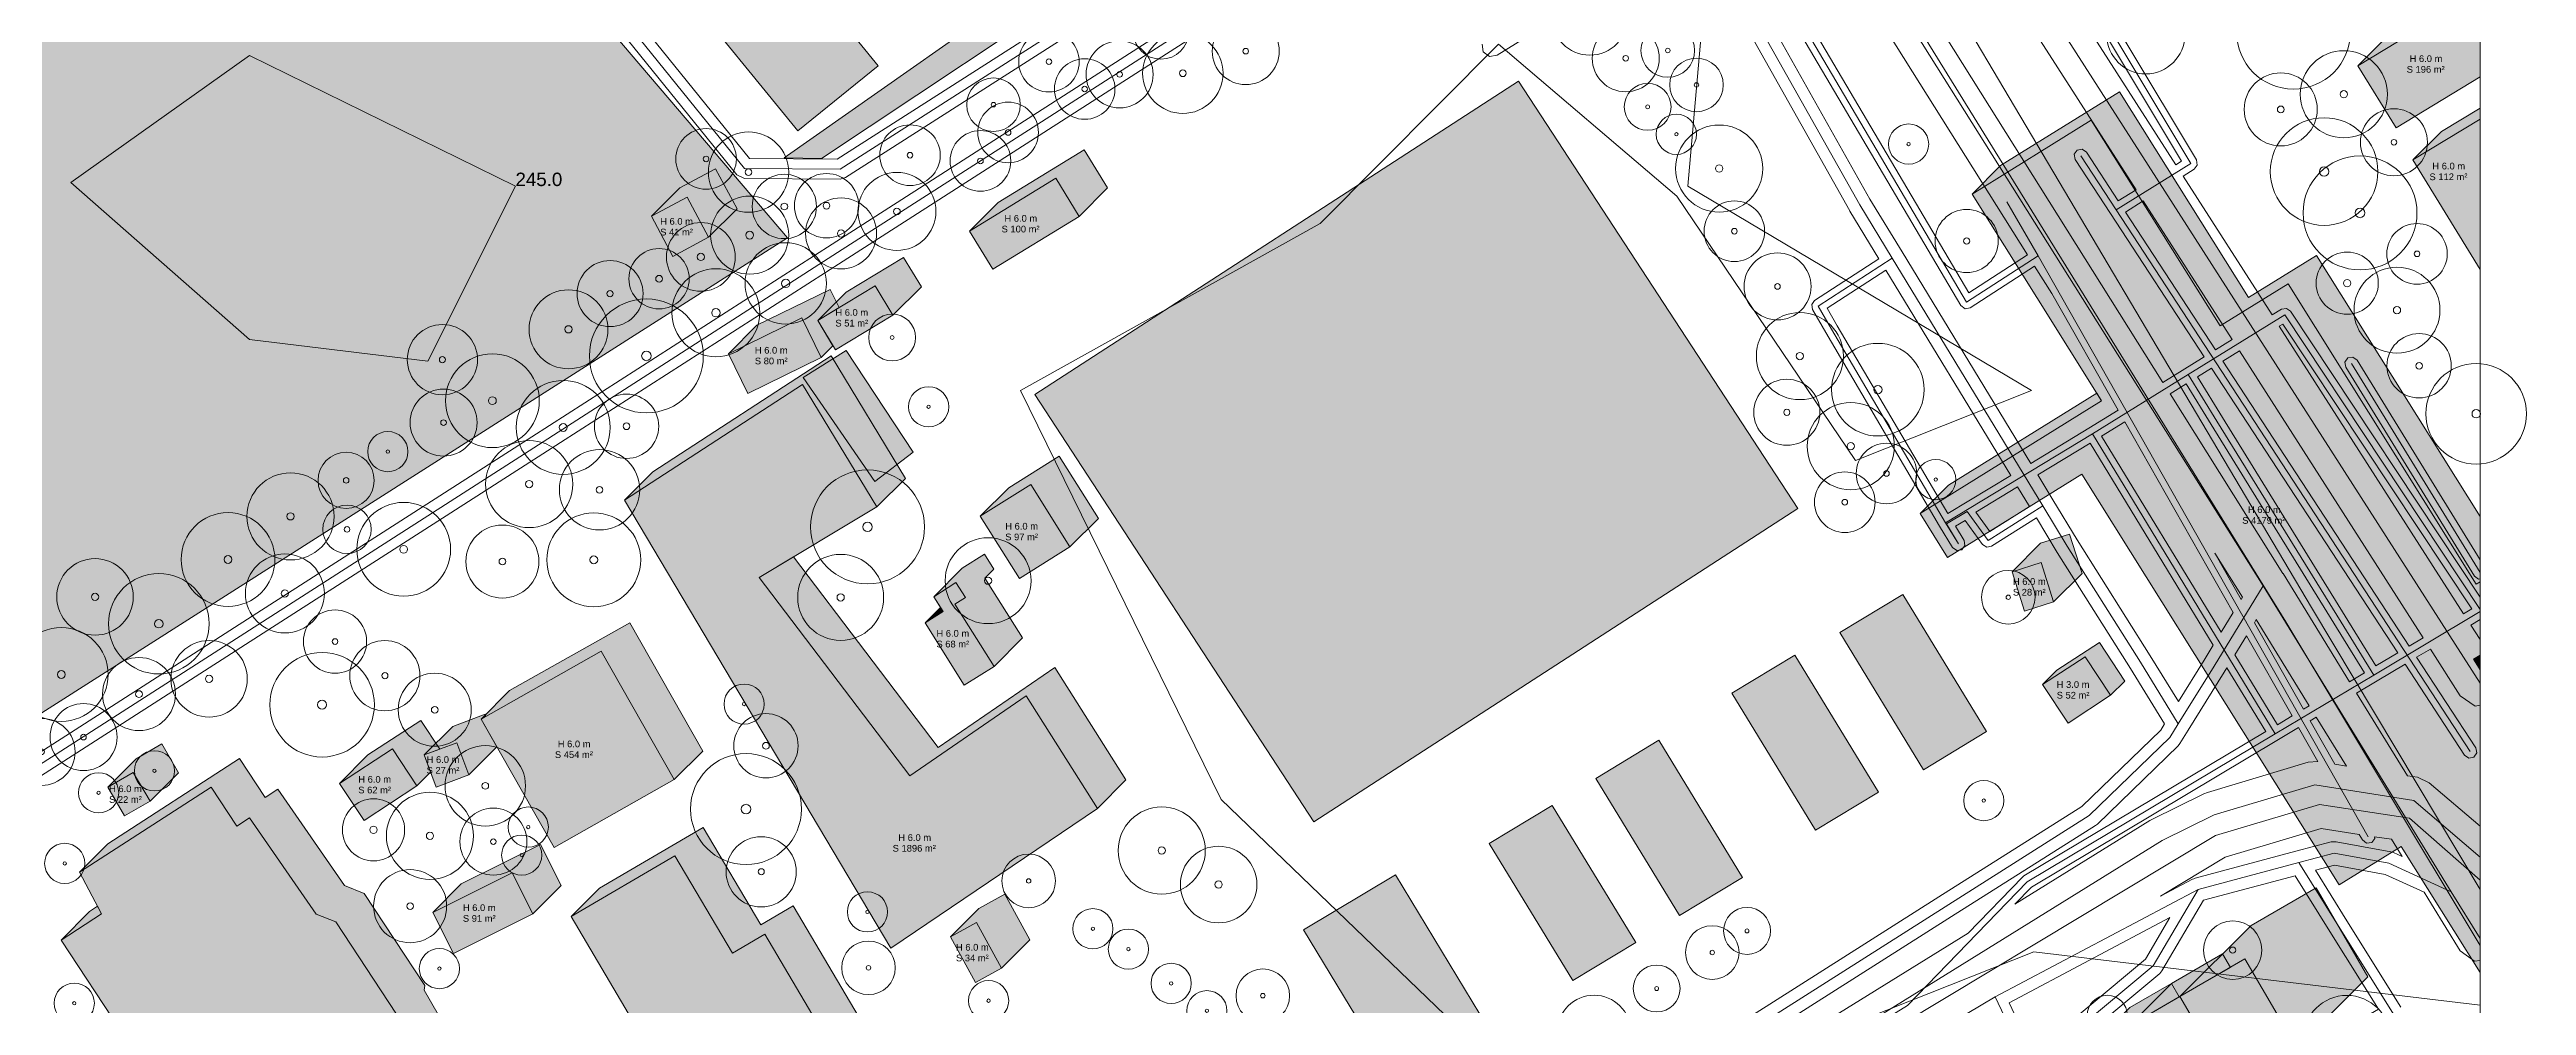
# Model space of a CAD drawing. Header units: metres. Extents: x -7 to 1019, y -7 to 1014.
# Drawn here: x 649.4 to 1019.1, y 594.9 to 737.6 of the extents above; entities that cross this region are included whole.
import ezdxf

# ---------------------------------------------------------------- set-up
doc = ezdxf.new("R2010")
doc.units = ezdxf.units.M
doc.header["$MEASUREMENT"] = 0
for name, color, linetype, lineweight, true_color in [('TPX_BUILDING_AREAS_TEXT', 7, 'CONTINUOUS', 0, 0x000000), ('TPX_BUILDING_HEIGHTS_TEXT', 7, 'CONTINUOUS', 0, 0x000000), ('TPX_BUILDINGS', 7, 'CONTINUOUS', 0, 0x000000), ('TPX_BUILDINGS_HATCH', 7, 'CONTINUOUS', 0, 0xf0f0f0), ('TPX_BUILDINGS_SHADOWS_HATCH', 7, 'CONTINUOUS', 0, 0x000000), ('TPX_BUILDINGS_SHADOWS_OUTLINES', 7, 'CONTINUOUS', 0, 0x000000), ('TPX_CONTOUR_LINES_5M', 7, 'CONTINUOUS', 0, 0x969696), ('TPX_CONTOUR_LINES_5M_TEXT', 7, 'CONTINUOUS', 0, 0x000000), ('TPX_FRAME_PROJECT', 7, 'CONTINUOUS', 0, 0x000000), ('TPX_RAILWAYS_AXES', 7, 'CONTINUOUS', 0, 0x464646), ('TPX_ROADS_AXES', 7, 'CONTINUOUS', 0, 0x323232), ('TPX_ROADS_CONTOURS', 7, 'CONTINUOUS', 0, 0x646464), ('TPX_ROADS_HATCH', 7, 'CONTINUOUS', 0, 0xc8c8c8), ('TPX_VEGETATION_GREEN_SPACES', 7, 'CONTINUOUS', 0, 0x58ba48), ('TPX_VEGETATION_GREEN_SPACES_HATCH', 7, 'CONTINUOUS', 0, 0x58ba48), ('TPX_VEGETATION_TREES_INDIVIDUAL', 7, 'CONTINUOUS', 0, 0x136734)]:
    doc.layers.add(name, color=color, linetype=linetype, lineweight=lineweight, true_color=true_color)
doc.styles.add('TPX_TEXTE', font='arial.ttf')

# ---------------------------------------------------------------- blocks, each defined once
blk = doc.blocks.new('TREETR006_CR069')
at = {"layer": 'TPX_VEGETATION_TREES_INDIVIDUAL'}
for radius in [6.91, 0.625]:
    blk.add_circle((0, 0, 0.04), radius, dxfattribs=at)
blk = doc.blocks.new('TREETR005_CR064')
at = {"layer": 'TPX_VEGETATION_TREES_INDIVIDUAL'}
for radius in [6.41, 0.542]:
    blk.add_circle((0, 0, 0.04), radius, dxfattribs=at)
blk = doc.blocks.new('TREETR005_CR060')
at = {"layer": 'TPX_VEGETATION_TREES_INDIVIDUAL'}
for radius in [6, 0.5]:
    blk.add_circle((0, 0, 0.04), radius, dxfattribs=at)
blk = doc.blocks.new('TREETR005_CR049')
at = {"layer": 'TPX_VEGETATION_TREES_INDIVIDUAL'}
for radius in [4.93, 0.458]:
    blk.add_circle((0, 0, 0.04), radius, dxfattribs=at)
blk = doc.blocks.new('TREETR004_CR036')
at = {"layer": 'TPX_VEGETATION_TREES_INDIVIDUAL'}
for radius in [3.61, 0.417]:
    blk.add_circle((0, 0, 0.04), radius, dxfattribs=at)
blk = doc.blocks.new('TREETR006_CR070')
at = {"layer": 'TPX_VEGETATION_TREES_INDIVIDUAL'}
for radius in [7, 0.583]:
    blk.add_circle((0, 0, 0.04), radius, dxfattribs=at)
blk = doc.blocks.new('TREETR003_CR030')
at = {"layer": 'TPX_VEGETATION_TREES_INDIVIDUAL'}
for radius in [3, 0.25]:
    blk.add_circle((0, 0, 0.04), radius, dxfattribs=at)
blk = doc.blocks.new('TREETR005_CR051')
at = {"layer": 'TPX_VEGETATION_TREES_INDIVIDUAL'}
for radius in [5.13, 0.542]:
    blk.add_circle((0, 0, 0.04), radius, dxfattribs=at)
blk = doc.blocks.new('TREETR004_CR045')
at = {"layer": 'TPX_VEGETATION_TREES_INDIVIDUAL'}
for radius in [4.52, 0.417]:
    blk.add_circle((0, 0, 0.04), radius, dxfattribs=at)
blk = doc.blocks.new('TREETR005_CR057')
at = {"layer": 'TPX_VEGETATION_TREES_INDIVIDUAL'}
for radius in [5.71, 0.542]:
    blk.add_circle((0, 0, 0.04), radius, dxfattribs=at)
blk = doc.blocks.new('TREETR004_CR047')
at = {"layer": 'TPX_VEGETATION_TREES_INDIVIDUAL'}
for radius in [4.72, 0.417]:
    blk.add_circle((0, 0, 0.04), radius, dxfattribs=at)
blk = doc.blocks.new('TREETR005_CR059')
at = {"layer": 'TPX_VEGETATION_TREES_INDIVIDUAL'}
for radius in [5.89, 0.542]:
    blk.add_circle((0, 0, 0.04), radius, dxfattribs=at)
blk = doc.blocks.new('TREETR005_CR052')
at = {"layer": 'TPX_VEGETATION_TREES_INDIVIDUAL'}
for radius in [5.24, 0.458]:
    blk.add_circle((0, 0, 0.04), radius, dxfattribs=at)
blk = doc.blocks.new('TREETR003_CR040')
at = {"layer": 'TPX_VEGETATION_TREES_INDIVIDUAL'}
for radius in [4, 0.333]:
    blk.add_circle((0, 0, 0.04), radius, dxfattribs=at)
blk = doc.blocks.new('TREETR006_CR058')
at = {"layer": 'TPX_VEGETATION_TREES_INDIVIDUAL'}
for radius in [5.83, 0.583]:
    blk.add_circle((0, 0, 0.04), radius, dxfattribs=at)
blk = doc.blocks.new('TREETR004_CR050')
at = {"layer": 'TPX_VEGETATION_TREES_INDIVIDUAL'}
for radius in [5, 0.417]:
    blk.add_circle((0, 0, 0.04), radius, dxfattribs=at)
blk = doc.blocks.new('TREETR005_CR048')
at = {"layer": 'TPX_VEGETATION_TREES_INDIVIDUAL'}
for radius in [4.8, 0.5]:
    blk.add_circle((0, 0, 0.04), radius, dxfattribs=at)
blk = doc.blocks.new('TREETR006_CR061')
at = {"layer": 'TPX_VEGETATION_TREES_INDIVIDUAL'}
for radius in [6.07, 0.625]:
    blk.add_circle((0, 0, 0.04), radius, dxfattribs=at)
blk = doc.blocks.new('TREETR005_CR046')
at = {"layer": 'TPX_VEGETATION_TREES_INDIVIDUAL'}
for radius in [4.64, 0.542]:
    blk.add_circle((0, 0, 0.04), radius, dxfattribs=at)
blk = doc.blocks.new('TREETR007_CR078')
at = {"layer": 'TPX_VEGETATION_TREES_INDIVIDUAL'}
for radius in [7.8, 0.667]:
    blk.add_circle((0, 0, 0.04), radius, dxfattribs=at)
blk = doc.blocks.new('TREETR006_CR066')
at = {"layer": 'TPX_VEGETATION_TREES_INDIVIDUAL'}
for radius in [6.56, 0.625]:
    blk.add_circle((0, 0, 0.04), radius, dxfattribs=at)
blk = doc.blocks.new('TREETR004_CR042')
at = {"layer": 'TPX_VEGETATION_TREES_INDIVIDUAL'}
for radius in [4.19, 0.417]:
    blk.add_circle((0, 0, 0.04), radius, dxfattribs=at)
blk = doc.blocks.new('TREETR005_CR058')
at = {"layer": 'TPX_VEGETATION_TREES_INDIVIDUAL'}
for radius in [5.82, 0.5]:
    blk.add_circle((0, 0, 0.04), radius, dxfattribs=at)
blk = doc.blocks.new('TREETR005_CR055')
at = {"layer": 'TPX_VEGETATION_TREES_INDIVIDUAL'}
for radius in [5.45, 0.5]:
    blk.add_circle((0, 0, 0.04), radius, dxfattribs=at)
blk = doc.blocks.new('TREETR006_CR075')
at = {"layer": 'TPX_VEGETATION_TREES_INDIVIDUAL'}
for radius in [7.5, 0.625]:
    blk.add_circle((0, 0, 0.04), radius, dxfattribs=at)
blk = doc.blocks.new('TREETR007_CR083')
at = {"layer": 'TPX_VEGETATION_TREES_INDIVIDUAL'}
for radius in [8.28, 0.708]:
    blk.add_circle((0, 0, 0.04), radius, dxfattribs=at)
blk = doc.blocks.new('TREETR007_CR080')
at = {"layer": 'TPX_VEGETATION_TREES_INDIVIDUAL'}
for radius in [8.03, 0.708]:
    blk.add_circle((0, 0, 0.04), radius, dxfattribs=at)
blk = doc.blocks.new('TREETR005_CR041')
at = {"layer": 'TPX_VEGETATION_TREES_INDIVIDUAL'}
for radius in [4.11, 0.542]:
    blk.add_circle((0, 0, 0.04), radius, dxfattribs=at)
blk = doc.blocks.new('TREETR005_CR045')
at = {"layer": 'TPX_VEGETATION_TREES_INDIVIDUAL'}
for radius in [4.5, 0.5]:
    blk.add_circle((0, 0, 0.04), radius, dxfattribs=at)
blk = doc.blocks.new('TREETR005_CR047')
at = {"layer": 'TPX_VEGETATION_TREES_INDIVIDUAL'}
for radius in [4.71, 0.458]:
    blk.add_circle((0, 0, 0.04), radius, dxfattribs=at)
blk = doc.blocks.new('TREETR005_CR053')
at = {"layer": 'TPX_VEGETATION_TREES_INDIVIDUAL'}
for radius in [5.3, 0.542]:
    blk.add_circle((0, 0, 0.04), radius, dxfattribs=at)
blk = doc.blocks.new('TREETR005_CR065')
at = {"layer": 'TPX_VEGETATION_TREES_INDIVIDUAL'}
for radius in [6.5, 0.542]:
    blk.add_circle((0, 0, 0.04), radius, dxfattribs=at)
blk = doc.blocks.new('TREETR003_CR035')
at = {"layer": 'TPX_VEGETATION_TREES_INDIVIDUAL'}
for radius in [3.5, 0.292]:
    blk.add_circle((0, 0, 0.04), radius, dxfattribs=at)
blk = doc.blocks.new('TREETR005_CR044')
at = {"layer": 'TPX_VEGETATION_TREES_INDIVIDUAL'}
for radius in [4.36, 0.458]:
    blk.add_circle((0, 0, 0.04), radius, dxfattribs=at)
blk = doc.blocks.new('TREETR007_CR085')
at = {"layer": 'TPX_VEGETATION_TREES_INDIVIDUAL'}
for radius in [8.5, 0.708]:
    blk.add_circle((0, 0, 0.04), radius, dxfattribs=at)

msp = doc.modelspace()

# ---------------------------------------------------------------- hatches: boundary and pattern name
at = {"layer": 'TPX_BUILDINGS_HATCH'}
for points in [[(1012.17, 746.21), (993.94, 735.15), (999.64, 725.86), (1012.17, 733.47), (1012.17, 746.21)], [(955.69, 685.13), (928.59, 668.34), (932.69, 661.78), (952.74, 674.21), (991.12, 612.91), (1000.4, 618.65), (1012.17, 599.85), (1012.17, 644.99), (1011.18, 646.57), (1012.17, 647.19), (1012.17, 658.14), (1011.58, 657.78), (983.51, 702.59), (973.38, 696.31), (954.13, 727.02), (936.35, 716), (955.69, 685.13)], [(1012.17, 727.15), (1002.15, 721.08), (1012.17, 704.74), (1012.17, 727.15)], [(799.6, 718.35), (786.73, 710.48), (790.2, 704.8), (803.07, 712.67), (799.6, 718.35)], [(744.58, 715.53), (739.25, 712.69), (742.45, 706.7), (747.77, 709.54), (744.58, 715.53)], [(772.64, 702.31), (764.05, 697.13), (766.7, 692.75), (775.28, 697.93), (772.64, 702.31)], [(761.69, 697.53), (750.72, 692.16), (753.6, 686.25), (764.57, 691.62), (761.69, 697.53)], [(761.8, 687.59), (735.21, 670.3), (774.95, 603.45), (805.82, 624.32), (795.18, 641.11), (777.78, 629.17), (755.29, 658.8), (772.9, 669.3), (761.8, 687.59)], [(795.85, 672.63), (788.32, 667.93), (794.17, 658.64), (801.7, 663.33), (795.85, 672.63)], [(946.66, 661), (942.32, 659.64), (944.17, 653.75), (948.51, 655.13), (946.66, 661)], [(782.76, 653.69), (780.07, 652), (785.93, 642.7), (790.39, 645.51), (784.52, 654.8), (786.11, 655.8), (784.69, 658.02), (781.36, 655.91), (782.76, 653.69)], [(731.75, 647.77), (713.8, 637.65), (724.71, 618.5), (742.65, 628.61), (731.75, 647.77)], [(953.23, 646.95), (946.88, 642.81), (950.67, 637.06), (957.03, 641.2), (953.23, 646.95)], [(700.57, 633.21), (692.69, 628.05), (696.34, 622.52), (704.22, 627.67), (700.57, 633.21)], [(710.19, 634.11), (705.32, 632.31), (707.11, 627.49), (711.98, 629.31), (710.19, 634.11)], [(661.89, 629.7), (658.11, 627.49), (660.61, 623.19), (664.4, 625.39), (661.89, 629.7)], [(657.15, 608.61), (651.12, 604.68), (660.05, 591.12), (664.62, 584.15), (660.18, 581.27), (664.26, 575.04), (662.89, 574.16), (666.76, 568.26), (671.96, 571.64), (678.17, 562.18), (686.61, 567.67), (696.33, 552.86), (707.1, 559.88), (698.25, 573.46), (704.09, 576.44), (701.51, 581.36), (705.26, 585.68), (701.05, 592.94), (701.16, 593.64), (692.12, 607.4), (689.2, 608.56), (679.25, 622.93), (677.34, 621.69), (673.52, 627.51), (653.87, 614.79), (657.15, 608.61)], [(718.45, 614.71), (706.61, 608.79), (709.68, 602.69), (721.53, 608.6), (718.45, 614.71)], [(742.74, 617.24), (727.24, 608.17), (754.72, 561.65), (775.05, 573.54), (756.15, 605.53), (751.32, 602.71), (742.74, 617.24)], [(787.75, 607.27), (783.86, 605.14), (787.6, 598.33), (791.47, 600.46), (787.75, 607.27)], [(977.08, 601.85), (967.37, 596.24), (975.12, 582.97), (984.83, 588.58), (977.08, 601.85)], [(967.37, 596.24), (959.73, 591.84), (967.47, 578.55), (975.12, 582.97), (967.37, 596.24)]]:
    msp.add_hatch(color=256, dxfattribs=at).paths.add_polyline_path(points)
at = {"layer": 'TPX_BUILDINGS_SHADOWS_HATCH'}
for points in [[(998.19, 739.39), (993.94, 735.15), (1012.17, 746.21), (1012.17, 747.88), (998.19, 739.39)], [(940.6, 720.25), (936.35, 716), (954.13, 727.02), (973.38, 696.31), (983.51, 702.59), (1011.58, 657.78), (1012.17, 658.14), (1012.17, 667.86), (987.75, 706.83), (977.62, 700.55), (958.37, 731.27), (940.6, 720.25)], [(1006.4, 725.32), (1002.15, 721.08), (1012.17, 727.15), (1012.17, 728.82), (1006.4, 725.32)], [(790.97, 714.72), (786.73, 710.48), (799.6, 718.35), (803.07, 712.67), (807.31, 716.91), (803.84, 722.59), (790.97, 714.72)], [(743.49, 716.93), (739.25, 712.69), (744.58, 715.53), (747.77, 709.54), (752.01, 713.78), (748.82, 719.78), (743.49, 716.93)], [(768.3, 701.37), (764.05, 697.13), (772.64, 702.31), (775.28, 697.93), (779.53, 702.17), (776.88, 706.55), (768.3, 701.37)], [(754.96, 696.41), (750.72, 692.16), (761.69, 697.53), (764.57, 691.62), (766.33, 693.37), (764.05, 697.13), (767.26, 699.06), (765.93, 701.77), (754.96, 696.41)], [(739.46, 674.54), (735.21, 670.3), (761.8, 687.59), (772.9, 669.3), (777.14, 673.54), (766.04, 691.83), (739.46, 674.54)], [(932.83, 672.58), (928.59, 668.34), (955.69, 685.13), (954.96, 686.3), (932.83, 672.58)], [(792.56, 672.18), (788.32, 667.93), (795.85, 672.63), (801.7, 663.33), (805.95, 667.57), (800.09, 676.87), (792.56, 672.18)], [(760.42, 661.86), (755.29, 658.8), (777.78, 629.17), (795.18, 641.11), (805.82, 624.32), (810.06, 628.56), (799.42, 645.35), (782.02, 633.42), (760.42, 661.86)], [(785.6, 660.15), (781.36, 655.91), (784.69, 658.02), (786.11, 655.8), (784.52, 654.8), (790.39, 645.51), (794.63, 649.75), (788.99, 658.68), (790.35, 660.04), (788.94, 662.27), (785.6, 660.15)], [(946.56, 663.88), (942.32, 659.64), (946.66, 661), (948.51, 655.13), (952.76, 659.37), (950.9, 665.24), (946.56, 663.88)], [(782.37, 654.3), (781.36, 655.91), (782.37, 654.3), (782.37, 654.3)], [(718.04, 641.89), (713.8, 637.65), (731.75, 647.77), (742.65, 628.61), (746.89, 632.86), (735.99, 652.02), (718.04, 641.89)], [(782.37, 654.3), (780.07, 652), (782.76, 653.69), (782.37, 654.3)], [(949, 644.93), (946.88, 642.81), (953.23, 646.95), (957.03, 641.2), (959.16, 643.32), (955.35, 649.07), (949, 644.93)], [(1012.17, 647.19), (1011.18, 646.57), (1012.17, 644.99), (1012.17, 647.19)], [(696.93, 632.3), (692.69, 628.05), (700.57, 633.21), (704.22, 627.67), (706.28, 629.73), (705.32, 632.31), (707.64, 633.17), (704.81, 637.45), (696.93, 632.3)], [(709.57, 636.55), (705.32, 632.31), (710.19, 634.11), (711.98, 629.31), (716.17, 633.5), (713.8, 637.65), (714.54, 638.07), (714.43, 638.36), (709.57, 636.55)], [(662.35, 631.74), (658.11, 627.49), (661.89, 629.7), (664.4, 625.39), (668.64, 629.63), (666.14, 633.95), (662.35, 631.74)], [(658.11, 619.03), (653.87, 614.79), (673.52, 627.51), (677.34, 621.69), (679.25, 622.93), (689.2, 608.56), (692.12, 607.4), (701.16, 593.64), (701.05, 592.94), (705.26, 585.68), (701.51, 581.36), (704.09, 576.44), (708.34, 580.68), (705.75, 585.6), (709.5, 589.92), (705.3, 597.18), (705.4, 597.88), (696.37, 611.64), (693.44, 612.8), (683.49, 627.17), (681.59, 625.93), (677.76, 631.75), (658.11, 619.03)], [(731.48, 612.41), (727.24, 608.17), (742.74, 617.24), (751.32, 602.71), (756.15, 605.53), (775.05, 573.54), (779.29, 577.78), (760.4, 609.78), (755.56, 606.95), (746.98, 621.48), (731.48, 612.41)], [(710.85, 613.04), (706.61, 608.79), (718.45, 614.71), (721.53, 608.6), (725.77, 612.84), (722.69, 618.95), (710.85, 613.04)], [(788.1, 609.38), (783.86, 605.14), (787.75, 607.27), (791.47, 600.46), (795.71, 604.71), (791.99, 611.51), (788.1, 609.38)], [(977.98, 606.85), (967.37, 596.24), (977.08, 601.85), (984.83, 588.58), (995.44, 599.19), (987.69, 612.46), (977.98, 606.85)], [(655.37, 608.93), (651.12, 604.68), (657.15, 608.61), (656.56, 609.71), (655.37, 608.93)], [(966.09, 598.2), (959.73, 591.84), (967.37, 596.24), (974.91, 600.6), (973.73, 602.61), (966.09, 598.2)], [(959.91, 594.63), (953.54, 588.27), (959.73, 591.84), (967.27, 596.19), (966.09, 598.2), (959.91, 594.63)]]:
    msp.add_hatch(color=256, dxfattribs=at).paths.add_polyline_path(points)
at = {"layer": 'TPX_ROADS_HATCH'}
msp.add_hatch(color=256, dxfattribs=at).paths.add_polyline_path([(992.45, 691.54), (992, 690.92), (992.12, 690.16), (1011.32, 658.98), (1011.94, 658.53), (1012.17, 658.57), (1012.17, 661.41), (993.82, 691.21), (993.2, 691.66), (992.45, 691.54)])
at = {"layer": 'TPX_VEGETATION_GREEN_SPACES_HATCH'}
for points in [[(811.91, 816.97), (731.6, 760.99), (737.18, 753.09), (755.79, 766.09), (757.59, 763.55), (781.01, 780), (801.46, 751.18), (759.06, 721.39), (764.61, 721.31), (849.68, 777.87), (847.52, 781.68), (837.11, 775.27), (822.31, 798.69), (831.03, 804.07), (827.26, 810.15), (811.91, 816.97)], [(674.56, 809.15), (608.09, 677.69), (642.61, 635.02), (759.55, 709.46), (674.56, 809.15)], [(755.14, 757.17), (743.12, 747.46), (761.09, 725.44), (773.1, 735.15), (755.14, 757.17)], [(868.67, 732.83), (796.44, 686.07), (838.12, 622.32), (910.36, 669.08), (868.67, 732.83)], [(768.28, 692.65), (761.9, 688.62), (772.57, 673.11), (778.31, 677.48), (768.28, 692.65)], [(926, 656.24), (916.6, 650.56), (929.09, 630.1), (938.49, 635.78), (926, 656.24)], [(909.87, 647.19), (900.47, 641.51), (912.96, 621.05), (922.36, 626.73), (909.87, 647.19)], [(889.59, 634.48), (880.19, 628.8), (892.69, 608.34), (902.08, 614.02), (889.59, 634.48)], [(873.68, 624.77), (864.28, 619.09), (876.77, 598.63), (886.17, 604.31), (873.68, 624.77)], [(850.3, 614.41), (836.58, 606.19), (850.32, 583.49), (864.04, 591.72), (850.3, 614.41)]]:
    msp.add_hatch(color=256, dxfattribs=at).paths.add_polyline_path(points)

# ---------------------------------------------------------------- linework, layer by layer
at = {"layer": 'TPX_BUILDINGS', "elevation": 0.04}
for points in [[(1012.17, 746.21), (993.94, 735.15), (999.64, 725.86), (1012.17, 733.47)], [(955.69, 685.13), (928.59, 668.34), (932.69, 661.78), (952.74, 674.21), (991.12, 612.91), (1000.4, 618.65), (1012.17, 599.85), (1012.17, 644.99), (1011.18, 646.57), (1012.17, 647.19), (1012.17, 658.14), (1011.58, 657.78), (983.51, 702.59), (973.38, 696.31), (954.13, 727.02), (936.35, 716)], [(1012.17, 727.15), (1002.15, 721.08), (1012.17, 704.74)], [(799.6, 718.35), (786.73, 710.48), (790.2, 704.8), (803.07, 712.67)], [(744.58, 715.53), (739.25, 712.69), (742.45, 706.7), (747.77, 709.54)], [(772.64, 702.31), (764.05, 697.13), (766.7, 692.75), (775.28, 697.93)], [(761.69, 697.53), (750.72, 692.16), (753.6, 686.25), (764.57, 691.62)], [(761.8, 687.59), (735.21, 670.3), (774.95, 603.45), (805.82, 624.32), (795.18, 641.11), (777.78, 629.17), (755.29, 658.8), (772.9, 669.3)], [(795.85, 672.63), (788.32, 667.93), (794.17, 658.64), (801.7, 663.33)], [(946.66, 661), (942.32, 659.64), (944.17, 653.75), (948.51, 655.13)], [(782.76, 653.69), (780.07, 652), (785.93, 642.7), (790.39, 645.51), (784.52, 654.8), (786.11, 655.8), (784.69, 658.02), (781.36, 655.91)], [(731.75, 647.77), (713.8, 637.65), (724.71, 618.5), (742.65, 628.61)], [(953.23, 646.95), (946.88, 642.81), (950.67, 637.06), (957.03, 641.2)], [(700.57, 633.21), (692.69, 628.05), (696.34, 622.52), (704.22, 627.67)], [(710.19, 634.11), (705.32, 632.31), (707.11, 627.49), (711.98, 629.31)], [(661.89, 629.7), (658.11, 627.49), (660.61, 623.19), (664.4, 625.39)], [(718.45, 614.71), (706.61, 608.79), (709.68, 602.69), (721.53, 608.6)], [(742.74, 617.24), (727.24, 608.17), (754.72, 561.65), (775.05, 573.54), (756.15, 605.53), (751.32, 602.71)], [(787.75, 607.27), (783.86, 605.14), (787.6, 598.33), (791.47, 600.46)], [(977.08, 601.85), (967.37, 596.24), (975.12, 582.97), (984.83, 588.58)], [(967.37, 596.24), (959.73, 591.84), (967.47, 578.55), (975.12, 582.97)]]:
    msp.add_lwpolyline(points, close=True, dxfattribs=at)
msp.add_lwpolyline([(701.16, 593.64), (692.12, 607.4), (689.2, 608.56), (679.25, 622.93), (677.34, 621.69), (673.52, 627.51), (653.87, 614.79), (657.15, 608.61), (651.12, 604.68), (660.05, 591.12)], dxfattribs=at)
at = {"layer": 'TPX_BUILDINGS_SHADOWS_OUTLINES', "elevation": 0.04}
for points in [[(998.19, 739.39), (993.94, 735.15), (1012.17, 746.21), (1012.17, 747.88)], [(940.6, 720.25), (936.35, 716), (954.13, 727.02), (973.38, 696.31), (983.51, 702.59), (1011.58, 657.78), (1012.17, 658.14), (1012.17, 667.86), (987.75, 706.83), (977.62, 700.55), (958.37, 731.27)], [(1006.4, 725.32), (1002.15, 721.08), (1012.17, 727.15), (1012.17, 728.82)], [(790.97, 714.72), (786.73, 710.48), (799.6, 718.35), (803.07, 712.67), (807.31, 716.91), (803.84, 722.59)], [(743.49, 716.93), (739.25, 712.69), (744.58, 715.53), (747.77, 709.54), (752.01, 713.78), (748.82, 719.78)], [(768.3, 701.37), (764.05, 697.13), (772.64, 702.31), (775.28, 697.93), (779.53, 702.17), (776.88, 706.55)], [(754.96, 696.41), (750.72, 692.16), (761.69, 697.53), (764.57, 691.62), (766.33, 693.37), (764.05, 697.13), (767.26, 699.06), (765.93, 701.77)], [(739.46, 674.54), (735.21, 670.3), (761.8, 687.59), (772.9, 669.3), (777.14, 673.54), (766.04, 691.83)], [(932.83, 672.58), (928.59, 668.34), (955.69, 685.13), (954.96, 686.3)], [(792.56, 672.18), (788.32, 667.93), (795.85, 672.63), (801.7, 663.33), (805.95, 667.57), (800.09, 676.87)], [(760.42, 661.86), (755.29, 658.8), (777.78, 629.17), (795.18, 641.11), (805.82, 624.32), (810.06, 628.56), (799.42, 645.35), (782.02, 633.42)], [(785.6, 660.15), (781.36, 655.91), (784.69, 658.02), (786.11, 655.8), (784.52, 654.8), (790.39, 645.51), (794.63, 649.75), (788.99, 658.68), (790.35, 660.04), (788.94, 662.27)], [(946.56, 663.88), (942.32, 659.64), (946.66, 661), (948.51, 655.13), (952.76, 659.37), (950.9, 665.24)], [(782.37, 654.3), (781.36, 655.91), (782.37, 654.3)], [(718.04, 641.89), (713.8, 637.65), (731.75, 647.77), (742.65, 628.61), (746.89, 632.86), (735.99, 652.02)], [(782.37, 654.3), (780.07, 652), (782.76, 653.69)], [(949, 644.93), (946.88, 642.81), (953.23, 646.95), (957.03, 641.2), (959.16, 643.32), (955.35, 649.07)], [(1012.17, 647.19), (1011.18, 646.57), (1012.17, 644.99)], [(696.93, 632.3), (692.69, 628.05), (700.57, 633.21), (704.22, 627.67), (706.28, 629.73), (705.32, 632.31), (707.64, 633.17), (704.81, 637.45)], [(709.57, 636.55), (705.32, 632.31), (710.19, 634.11), (711.98, 629.31), (716.17, 633.5), (713.8, 637.65), (714.54, 638.07), (714.43, 638.36)], [(662.35, 631.74), (658.11, 627.49), (661.89, 629.7), (664.4, 625.39), (668.64, 629.63), (666.14, 633.95)], [(658.11, 619.03), (653.87, 614.79), (673.52, 627.51), (677.34, 621.69), (679.25, 622.93), (689.2, 608.56), (692.12, 607.4), (701.16, 593.64), (701.05, 592.94), (705.26, 585.68), (701.51, 581.36), (704.09, 576.44), (708.34, 580.68), (705.75, 585.6), (709.5, 589.92), (705.3, 597.18), (705.4, 597.88), (696.37, 611.64), (693.44, 612.8), (683.49, 627.17), (681.59, 625.93), (677.76, 631.75)], [(731.48, 612.41), (727.24, 608.17), (742.74, 617.24), (751.32, 602.71), (756.15, 605.53), (775.05, 573.54), (779.29, 577.78), (760.4, 609.78), (755.56, 606.95), (746.98, 621.48)], [(710.85, 613.04), (706.61, 608.79), (718.45, 614.71), (721.53, 608.6), (725.77, 612.84), (722.69, 618.95)], [(788.1, 609.38), (783.86, 605.14), (787.75, 607.27), (791.47, 600.46), (795.71, 604.71), (791.99, 611.51)], [(977.98, 606.85), (967.37, 596.24), (977.08, 601.85), (984.83, 588.58), (995.44, 599.19), (987.69, 612.46)], [(655.37, 608.93), (651.12, 604.68), (657.15, 608.61), (656.56, 609.71)], [(966.09, 598.2), (959.73, 591.84), (967.37, 596.24), (974.91, 600.6), (973.73, 602.61)], [(959.91, 594.63), (953.54, 588.27), (959.73, 591.84), (967.27, 596.19), (966.09, 598.2)]]:
    msp.add_lwpolyline(points, close=True, dxfattribs=at)
at = {"layer": 'TPX_CONTOUR_LINES_5M', "elevation": 0.05}
for points in [[(909.34, 1007.12), (909.99, 961.34), (900.26, 930.82), (933.52, 900.3), (934.5, 869.79), (918.94, 857.88), (884.1, 869.79), (875.31, 900.3), (812.4, 979.15), (785.76, 983.13), (772.34, 961.34), (780.65, 930.82), (805.5, 900.3), (816.55, 869.79), (899.32, 778.23), (893.91, 717.19), (945.23, 686.67), (918.94, 676.24), (892.3, 715.7), (865.67, 738.36), (839.03, 711.61), (794.3, 686.67), (824.28, 625.64), (865.67, 585.79)], [(652.58, 717.73), (679.22, 694.3), (705.85, 691.06), (718.94, 717.19), (679.22, 736.69), (652.58, 717.73)], [(892.3, 581.76), (945.58, 602.94), (1012.17, 594.95)]]:
    msp.add_lwpolyline(points, dxfattribs=at)
at = {"layer": 'TPX_FRAME_PROJECT', "elevation": 0}
msp.add_lwpolyline([(0, 0), (1012.17, 0), (1012.17, 1007.12), (0, 1007.12)], close=True, dxfattribs=at)
at = {"layer": 'TPX_RAILWAYS_AXES', "elevation": 0.03}
for points in [[(736.25, 1007.12), (743, 994.91), (809, 915.34), (868.23, 839.86), (905.9, 783.03), (927.79, 741.76), (979.82, 657.61), (983.2, 652.14), (1012.17, 603.86)], [(748.38, 1007.12), (812.45, 917.63), (872.05, 842.45), (909.93, 784.3), (987.02, 654.32), (1012.17, 612.24)]]:
    msp.add_lwpolyline(points, dxfattribs=at)
at = {"layer": 'TPX_ROADS_AXES', "elevation": 0.03}
for points in [[(865.47, 818.54), (898.84, 837.55), (968.98, 720.56), (957.85, 713.62)], [(893.87, 824.05), (920.09, 786.48), (937.83, 759.01), (1012.17, 643.01)], [(946.21, 706.76), (935.53, 699.86), (865.47, 818.54)], [(979.78, 657.52), (917.62, 756.48), (915.18, 761.02), (900.65, 781.82), (889.55, 799.55)], [(967.13, 636.93), (961.47, 646.14), (950.55, 663.47), (946.91, 669.47), (924.42, 706.44), (919.6, 714.37), (902.1, 745.47), (895.36, 756.98), (887.79, 769.86), (880.82, 780.32), (875.05, 790.68)], [(848.72, 782.54), (853.57, 774.8), (767.4, 719.72), (753.13, 719.81), (717.13, 764.35)], [(600.85, 594.46), (612.09, 605.86), (622.08, 613.03), (643.87, 628.25), (681.16, 652.17), (719.57, 676.8), (767.03, 707.25), (814.6, 737.76), (844.59, 756.99), (868.94, 772.62), (875.45, 776.86)], [(952.57, 721.72), (957.85, 713.62), (1010.7, 632.79)], [(941.55, 714.83), (946.21, 706.76), (995.49, 620.1)], [(913.39, 699.29), (924.42, 706.44)], [(915.36, 695.83), (913.39, 699.29)], [(932.36, 666.94), (915.36, 695.83)], [(1012.17, 654.02), (983.04, 697.96), (968.61, 689.05), (954.3, 680.21), (932.36, 666.94)], [(968.61, 689.05), (972.88, 682.13), (991.43, 652.1), (996.3, 644.22)], [(1012.17, 659.5), (992.97, 690.69)], [(981.58, 635.45), (954.3, 680.21)], [(932.36, 666.94), (934.3, 663.78), (932.51, 666.78), (935.61, 668.63), (938.73, 664.31), (946.91, 669.47)], [(967.13, 636.93), (972.48, 645.54), (979.78, 657.52)], [(1007.88, 611.87), (979.78, 657.52)], [(1012.17, 653.68), (996.3, 644.22), (981.58, 635.45), (944.57, 613.38), (926.69, 594.91), (735.91, 477.31), (717.75, 457.87), (711.27, 447.88), (703.56, 435.97), (694.86, 411.91), (691.47, 387.17), (685.16, 287.7)], [(679.29, 300.87), (680.03, 329.71), (680.54, 349.8), (681.48, 374.19), (684.13, 395.66), (685.61, 409.7), (688.63, 422.44), (697.84, 442.38), (707.41, 457.71), (718.19, 471.43), (729.51, 482.86), (751.68, 498.72), (801.17, 528.03), (827.11, 543.47), (847.83, 555.99), (932.34, 609.65), (953.84, 623.24), (965.88, 634.91), (967.13, 636.93)], [(681.94, 280.95), (682.99, 301.67), (685.86, 359.03), (687.53, 389.71), (691.93, 409.46), (701.48, 436.04), (717.78, 462.4), (731.11, 477.28), (765.1, 500.16), (842.62, 545.31), (910, 585.63), (964.71, 619.53), (972.49, 623.34), (987.49, 627.85), (1002.27, 625.5), (1012.17, 617.04)], [(1012.17, 613.59), (1001.65, 622.84), (988.22, 624.9), (972.7, 620.28), (912.13, 583.85), (844.06, 543.38), (764.34, 496.54), (733.24, 475.35), (720.48, 460.35), (703.33, 434.68), (694.9, 407.97), (690.96, 388.67), (690.39, 359.4), (687.42, 300), (687.22, 295.92), (686.95, 281.49)], [(1007.88, 611.87), (998.53, 616.13), (990.37, 617.63), (985.12, 616.23)], [(985.12, 616.23), (970.08, 612.24)], [(1010.8, 573.83), (999.08, 593.85), (991.03, 606.73), (985.12, 616.23)], [(970.08, 612.24), (939.81, 596.18)], [(944.9, 585.39), (963.39, 600.82), (970.08, 612.24)], [(1012.17, 604.91), (1007.88, 611.87)], [(939.81, 596.18), (855.47, 546.02)], [(939.81, 596.18), (944.9, 585.39)]]:
    msp.add_lwpolyline(points, dxfattribs=at)
at = {"layer": 'TPX_ROADS_CONTOURS', "elevation": 0.03}
for points in [[(878.03, 824.55), (886.06, 829.12), (891, 822.04), (917.19, 784.53), (934.89, 757.12), (960.82, 716.65), (958.15, 714.99), (953.41, 722.26), (952.78, 722.7), (952.03, 722.56), (951.59, 721.93), (951.73, 721.17), (957.01, 713.07), (970.99, 691.69), (964.84, 687.89), (920.65, 758.25), (918.27, 762.68), (918.05, 763.02), (903.57, 783.75), (892.52, 801.4), (878.93, 823.12)], [(719.37, 763.97), (816.29, 823.71), (818.77, 819.71), (819.4, 819.15), (826.42, 815.82), (832.3, 805.14), (832.36, 805.04), (847.46, 781.74), (851.51, 775.27), (766.97, 721.22), (753.85, 721.31)], [(882.73, 791.27), (888.42, 794.75), (897.68, 779.96), (897.78, 779.81), (912.2, 759.18), (914.54, 754.83), (914.66, 754.62), (944.62, 706.92), (935.86, 701.26)], [(878.25, 788.53), (881.02, 790.23), (934.67, 699.35), (935.3, 698.88), (936.07, 699.02), (945.68, 705.23), (948.25, 701.15), (958.14, 683.76), (953.78, 681.06), (945.1, 675.81), (925.92, 707.35), (921.11, 715.25), (903.62, 746.33), (903.61, 746.36), (896.87, 757.86), (889.3, 770.74), (889.25, 770.83), (882.32, 781.23)], [(924.22, 786.55), (927.45, 787.88), (967.62, 720.89), (966.76, 720.36), (940.78, 760.9)], [(959.24, 713.31), (961.9, 714.97), (975.16, 694.27), (972.69, 692.74)], [(914.72, 698.96), (923.47, 704.63), (942.11, 674), (932.71, 668.32), (916.22, 696.33)], [(982.2, 696.26), (982.74, 696.6), (1010.92, 654.1), (1009.69, 653.37)], [(973.79, 691.07), (976.24, 692.58), (1003.67, 649.78), (1001.6, 648.54)], [(992.45, 691.54), (992, 690.92), (992.12, 690.16), (1011.32, 658.98), (1011.94, 658.53), (1012.17, 658.57), (1012.17, 661.41), (993.82, 691.21), (993.2, 691.66)], [(965.9, 686.2), (968.29, 687.67), (972.03, 681.61), (994.91, 644.56), (992.69, 643.23), (982.76, 659.36), (982.75, 659.38)], [(969.99, 688.72), (972.09, 690.02), (999.88, 647.52), (996.63, 645.58), (973.73, 682.66)], [(955.67, 679.88), (959.13, 682.02), (975.31, 653.56), (973.52, 650.61)], [(946.14, 674.1), (953.97, 678.84), (972.34, 648.68), (970.98, 646.46), (967.14, 640.26), (962.95, 647.07), (952.04, 664.39), (948.41, 670.37)], [(936.91, 668.53), (943.14, 672.29), (944.91, 669.39), (938.99, 665.65)], [(972.58, 662.4), (976.71, 655.84), (976.51, 655.51)], [(978.48, 652.03), (978.77, 652.5), (986.67, 639.65), (985.82, 639.14)], [(975.56, 647.24), (977.29, 650.08), (984.1, 638.11), (981.92, 636.81)], [(729.65, 480.52), (730.65, 481.52), (752.63, 497.26), (802.06, 526.53), (828.01, 541.97), (848.73, 554.49), (848.77, 554.51), (933.28, 608.17), (954.77, 621.76), (955.06, 621.98), (967.1, 633.65), (967.36, 633.99), (968.62, 636), (973.97, 644.63), (974.39, 645.32), (980.2, 635.79), (944.06, 614.24), (943.85, 614.08), (935.75, 605.7), (908.18, 588.62), (840.84, 548.33), (763.33, 503.19), (763.14, 503.07)], [(942.71, 610.02), (945.2, 612.59), (982.09, 634.59), (985.09, 636.37), (987.97, 631.3), (986.49, 631.2), (971.48, 626.7), (970.95, 626.49), (963.17, 622.68), (962.86, 622.51)], [(986.81, 637.4), (987.72, 637.94), (992.22, 630.64), (990.49, 630.92)], [(964.47, 611.24), (974.12, 617.05), (988.47, 621.33), (994.14, 620.45), (994.62, 619.61), (995.23, 619.14), (995.99, 619.23), (996.46, 619.84), (996.42, 620.1), (998.94, 619.72), (1000.52, 617.15), (999.25, 617.73), (998.84, 617.85), (990.68, 619.35), (989.92, 619.32), (984.67, 617.92), (969.63, 613.93), (969.46, 613.8), (969.25, 613.78)], [(901.7, 557.84), (945.67, 584.11), (945.75, 584.21), (945.87, 584.24), (964.35, 599.67), (964.69, 600.06), (970.88, 610.64), (984.57, 614.28), (989.76, 605.93), (996.99, 594.36), (912.1, 544.87), (910.08, 543.69)], [(941.88, 595.3), (965.87, 608.03), (962.23, 601.8), (945.43, 587.79)]]:
    msp.add_lwpolyline(points, close=True, dxfattribs=at)
for points in [[(1000.35, 594.64), (992.3, 607.52), (987.6, 615.08), (990.44, 615.83), (998, 614.45), (1003.81, 611.8), (1004.9, 610.03), (1009.19, 603.07), (1011.36, 601.5), (1012.17, 601.63), (1012.17, 621.65), (1004.55, 628.16), (1002.82, 628.96), (1001.33, 629.2), (993.74, 641.53), (996.81, 643.36), (1000.97, 645.84), (1009.87, 632.25), (1010.5, 631.82), (1011.25, 631.96), (1011.68, 632.59), (1011.54, 633.34), (1002.69, 646.87), (1004.75, 648.09), (1009.22, 641.12), (1011.42, 639.59), (1012.17, 639.72), (1012.17, 649.5), (1010.77, 651.68), (1012.17, 652.52), (1012.17, 655.83), (983.88, 698.51), (983.26, 698.94), (982.52, 698.81), (981.12, 697.95), (967.84, 718.67), (969.51, 719.72), (969.95, 720.33), (969.84, 721.08), (929.32, 788.65)], [(715.96, 763.41), (751.97, 718.87), (753.12, 718.31), (767.39, 718.22), (768.21, 718.45), (854.38, 773.54)], [(644.7, 627), (681.97, 650.91), (720.38, 675.54), (767.84, 705.99), (815.41, 736.49), (845.4, 755.73)], [(863.22, 738.34), (863.4, 737.21), (864.34, 736.54), (865.47, 736.72), (882.95, 747.55)], [(900.58, 744.6), (918.08, 713.51), (918.11, 713.46), (922.43, 706.34), (912.84, 700.13), (912.41, 699.53), (912.52, 698.79), (914.5, 695.33), (931.5, 666.43), (933.44, 663.26), (934.06, 662.81), (934.81, 662.93), (935.27, 663.54), (935.15, 664.29), (933.88, 666.43), (935.33, 667.3), (937.92, 663.72), (938.54, 663.32), (939.26, 663.46), (945.95, 667.68), (949.07, 662.53), (959.98, 645.21), (965.07, 636.93), (964.5, 636.02), (952.75, 624.62), (931.41, 611.12), (847.95, 558.14)], [(813.79, 739.02), (766.22, 708.51), (718.76, 678.06), (680.35, 653.43), (643.06, 629.51)]]:
    msp.add_lwpolyline(points, dxfattribs=at)
at = {"layer": 'TPX_VEGETATION_GREEN_SPACES', "elevation": 0}
for points in [[(811.91, 816.97), (731.6, 760.99), (737.18, 753.09), (755.79, 766.09), (757.59, 763.55), (781.01, 780), (801.46, 751.18), (759.06, 721.39), (764.61, 721.31), (849.68, 777.87), (847.52, 781.68), (837.11, 775.27), (822.31, 798.69), (831.03, 804.07), (827.26, 810.15)], [(674.56, 809.15), (608.09, 677.69), (642.61, 635.02), (759.55, 709.46)], [(755.14, 757.17), (743.12, 747.46), (761.09, 725.44), (773.1, 735.15)], [(868.67, 732.83), (796.44, 686.07), (838.12, 622.32), (910.36, 669.08)], [(768.28, 692.65), (761.9, 688.62), (772.57, 673.11), (778.31, 677.48)], [(926, 656.24), (916.6, 650.56), (929.09, 630.1), (938.49, 635.78)], [(909.87, 647.19), (900.47, 641.51), (912.96, 621.05), (922.36, 626.73)], [(889.59, 634.48), (880.19, 628.8), (892.69, 608.34), (902.08, 614.02)], [(873.68, 624.77), (864.28, 619.09), (876.77, 598.63), (886.17, 604.31)], [(850.3, 614.41), (836.58, 606.19), (850.32, 583.49), (864.04, 591.72)]]:
    msp.add_lwpolyline(points, close=True, dxfattribs=at)

# ---------------------------------------------------------------- block references
at = {"layer": 'TPX_VEGETATION_TREES_INDIVIDUAL'}
for name, p in [('TREETR005_CR057', (879.29, 742.43, 0.04)), ('TREETR007_CR085', (984.32, 740.16, 0.04)), ('TREETR005_CR041', (815.29, 740.23, 0.04)), ('TREETR006_CR058', (962.28, 739.76, 0.04)), ('TREETR004_CR045', (798.57, 735.75, 0.04)), ('TREETR005_CR060', (818.55, 734.02, 0.04)), ('TREETR004_CR050', (827.94, 737.32, 0.04)), ('TREETR004_CR050', (884.65, 736.26, 0.04)), ('TREETR003_CR040', (890.93, 737.42, 0.04)), ('TREETR004_CR045', (803.9, 731.67, 0.04)), ('TREETR004_CR050', (809.11, 733.85, 0.04)), ('TREETR003_CR040', (895.22, 732.28, 0.04)), ('TREETR005_CR065', (991.83, 730.89, 0.04)), ('TREETR003_CR040', (790.29, 729.33, 0.04)), ('TREETR003_CR035', (887.93, 729.01, 0.04)), ('TREETR005_CR055', (982.42, 728.63, 0.04)), ('TREETR004_CR045', (792.47, 725.19, 0.04)), ('TREETR004_CR050', (999.31, 723.72, 0.04)), ('TREETR004_CR045', (747.39, 721.24, 0.04)), ('TREETR005_CR060', (753.73, 719.27, 0.04)), ('TREETR004_CR045', (777.83, 721.79, 0.04)), ('TREETR004_CR045', (788.34, 720.94, 0.04)), ('TREETR003_CR030', (892.21, 724.91, 0.04)), ('TREETR005_CR065', (898.6, 719.8, 0.04)), ('TREETR003_CR030', (926.88, 723.45, 0.04)), ('TREETR007_CR080', (988.89, 719.35, 0.04)), ('TREETR007_CR085', (994.25, 713.18, 0.04)), ('TREETR005_CR048', (759.07, 714.14, 0.04)), ('TREETR005_CR048', (765.37, 714.26, 0.04)), ('TREETR005_CR058', (775.88, 713.4, 0.04)), ('TREETR006_CR058', (753.9, 709.87, 0.04)), ('TREETR005_CR053', (767.54, 710.12, 0.04)), ('TREETR004_CR045', (900.87, 710.45, 0.04)), ('TREETR005_CR047', (935.54, 708.99, 0.04)), ('TREETR005_CR051', (746.61, 706.61, 0.04)), ('TREETR004_CR045', (1002.76, 707.07, 0.04)), ('TREETR005_CR045', (740.37, 703.36, 0.04)), ('TREETR006_CR061', (759.28, 702.66, 0.04)), ('TREETR004_CR050', (907.31, 702.21, 0.04)), ('TREETR005_CR046', (992.34, 702.7, 0.04)), ('TREETR005_CR049', (733.06, 701.14, 0.04)), ('TREETR006_CR066', (748.86, 698.29, 0.04)), ('TREETR005_CR064', (999.77, 698.66, 0.04)), ('TREETR005_CR059', (726.86, 695.81, 0.04)), ('TREETR007_CR085', (738.48, 691.84, 0.04)), ('TREETR005_CR052', (708.04, 691.29, 0.04)), ('TREETR003_CR035', (775.17, 694.59, 0.04)), ('TREETR005_CR065', (910.65, 691.82, 0.04)), ('TREETR005_CR048', (1003.07, 690.37, 0.04)), ('TREETR006_CR070', (715.5, 685.16, 0.04)), ('TREETR006_CR069', (922.29, 686.81, 0.04)), ('TREETR006_CR070', (726.07, 681.17, 0.04)), ('TREETR005_CR049', (908.7, 683.43, 0.04)), ('TREETR006_CR075', (1011.59, 683.21, 0.04)), ('TREETR004_CR050', (708.21, 681.89, 0.04)), ('TREETR005_CR048', (735.52, 681.34, 0.04)), ('TREETR003_CR030', (780.61, 684.25, 0.04)), ('TREETR005_CR065', (918.24, 678.38, 0.04)), ('TREETR003_CR030', (699.89, 677.56, 0.04)), ('TREETR004_CR042', (693.67, 673.27, 0.04)), ('TREETR005_CR065', (720.98, 672.72, 0.04)), ('TREETR005_CR060', (731.49, 671.87, 0.04)), ('TREETR004_CR045', (923.57, 674.3, 0.04)), ('TREETR005_CR065', (685.37, 667.9, 0.04)), ('TREETR007_CR085', (771.49, 666.33, 0.04)), ('TREETR004_CR045', (917.35, 670.01, 0.04)), ('TREETR003_CR030', (930.93, 673.39, 0.04)), ('TREETR004_CR036', (693.8, 665.96, 0.04)), ('TREETR006_CR070', (702.26, 662.98, 0.04)), ('TREETR006_CR070', (676.04, 661.46, 0.04)), ('TREETR005_CR055', (716.99, 661.16, 0.04)), ('TREETR006_CR070', (730.63, 661.41, 0.04)), ('TREETR005_CR059', (684.53, 656.4, 0.04)), ('TREETR005_CR064', (767.48, 655.81, 0.04)), ('TREETR005_CR064', (789.48, 658.3, 0.04)), ('TREETR005_CR057', (656.19, 655.88, 0.04)), ('TREETR006_CR075', (665.71, 651.88, 0.04)), ('TREETR003_CR040', (941.75, 655.83, 0.04)), ('TREETR006_CR070', (651.15, 644.3, 0.04)), ('TREETR004_CR047', (692.01, 649.22, 0.04)), ('TREETR005_CR057', (673.21, 643.66, 0.04)), ('TREETR007_CR078', (690.08, 639.79, 0.04)), ('TREETR005_CR052', (699.45, 644.13, 0.04)), ('TREETR005_CR055', (662.75, 641.38, 0.04)), ('TREETR005_CR055', (706.89, 639.04, 0.04)), ('TREETR004_CR050', (654.47, 634.96, 0.04)), ('TREETR003_CR030', (753.07, 639.88, 0.04)), ('TREETR004_CR050', (648.21, 632.76, 0.04)), ('TREETR005_CR048', (756.33, 633.67, 0.04)), ('TREETR003_CR030', (665.06, 629.93, 0.04)), ('TREETR005_CR060', (714.44, 627.69, 0.04)), ('TREETR007_CR083', (753.35, 624.22, 0.04)), ('TREETR003_CR030', (656.72, 626.65, 0.04)), ('TREETR005_CR046', (697.76, 621.12, 0.04)), ('TREETR005_CR065', (706.18, 620.23, 0.04)), ('TREETR003_CR030', (938.1, 625.48, 0.04)), ('TREETR004_CR050', (715.64, 619.36, 0.04)), ('TREETR003_CR030', (720.85, 621.54, 0.04)), ('TREETR005_CR065', (815.4, 618.03, 0.04)), ('TREETR003_CR030', (651.66, 616.11, 0.04)), ('TREETR003_CR030', (719.88, 617.35, 0.04)), ('TREETR005_CR052', (755.62, 614.86, 0.04)), ('TREETR003_CR040', (795.54, 613.5, 0.04)), ('TREETR005_CR057', (823.89, 612.96, 0.04)), ('TREETR005_CR055', (703.22, 609.73, 0.04)), ('TREETR003_CR030', (771.48, 608.88, 0.04)), ('TREETR003_CR030', (805.12, 606.36, 0.04)), ('TREETR003_CR030', (810.42, 603.32, 0.04)), ('TREETR003_CR040', (897.57, 602.81, 0.04)), ('TREETR003_CR035', (902.76, 606.04, 0.04)), ('TREETR005_CR044', (975.25, 603.17, 0.04)), ('TREETR003_CR030', (707.59, 600.41, 0.04)), ('TREETR003_CR040', (771.63, 600.53, 0.04)), ('TREETR003_CR030', (816.81, 598.21, 0.04)), ('TREETR003_CR040', (830.49, 596.37, 0.04)), ('TREETR003_CR035', (889.27, 597.44, 0.04)), ('TREETR003_CR030', (653.09, 595.25, 0.04)), ('TREETR003_CR030', (789.56, 595.63, 0.04)), ('TREETR003_CR030', (822.14, 594.13, 0.04)), ('TREETR005_CR055', (879.93, 591, 0.04)), ('TREETR003_CR030', (956.53, 593.43, 0.04)), ('TREETR005_CR065', (992.29, 589.91, 0.04))]:
    msp.add_blockref(name, p, dxfattribs=at)

# ---------------------------------------------------------------- texts
at = {"layer": 'TPX_BUILDING_AREAS_TEXT', "style": 'TPX_TEXTE'}
for s, p in [('S 196 m²', (1001.22, 734.1, 0.05)), ('S 112 m²', (1004.62, 718.07, 0.05)), ('S 41 m²', (740.54, 709.82, 0.05)), ('S 100 m²', (791.5, 710.27, 0.05)), ('S 51 m²', (766.69, 696.23, 0.05)), ('S 80 m²', (754.67, 690.59, 0.05)), ('S 4179 m²', (976.67, 666.79, 0.05)), ('S 97 m²', (792.04, 664.33, 0.05)), ('S 28 m²', (942.44, 656.08, 0.05)), ('S 68 m²', (781.77, 648.34, 0.05)), ('S 52 m²', (948.98, 640.71, 0.05)), ('S 454 m²', (724.83, 631.84, 0.05)), ('S 27 m²', (705.68, 629.51, 0.05)), ('S 22 m²', (658.28, 625.15, 0.05)), ('S 62 m²', (695.48, 626.56, 0.05)), ('S 1896 m²', (775.24, 617.87, 0.05)), ('S 91 m²', (711.09, 607.4, 0.05)), ('S 34 m²', (784.69, 601.5, 0.05))]:
    msp.add_text(s, height=1, dxfattribs=at).set_placement(p)
at = {"layer": 'TPX_BUILDING_HEIGHTS_TEXT', "style": 'TPX_TEXTE'}
for s, p in [('H 6.0 m', (1001.65, 735.7, 0.05)), ('H 6.0 m', (1005.05, 719.67, 0.05)), ('H 6.0 m', (740.54, 711.42, 0.05)), ('H 6.0 m', (791.92, 711.87, 0.05)), ('H 6.0 m', (766.69, 697.83, 0.05)), ('H 6.0 m', (754.67, 692.19, 0.05)), ('H 6.0 m', (977.52, 668.39, 0.05)), ('H 6.0 m', (792.04, 665.93, 0.05)), ('H 6.0 m', (942.44, 657.68, 0.05)), ('H 6.0 m', (781.77, 649.94, 0.05)), ('H 3.0 m', (948.98, 642.31, 0.05)), ('H 6.0 m', (725.25, 633.44, 0.05)), ('H 6.0 m', (695.48, 628.16, 0.05)), ('H 6.0 m', (705.68, 631.11, 0.05)), ('H 6.0 m', (658.28, 626.75, 0.05)), ('H 6.0 m', (776.09, 619.47, 0.05)), ('H 6.0 m', (711.09, 609, 0.05)), ('H 6.0 m', (784.69, 603.1, 0.05))]:
    msp.add_text(s, height=1, dxfattribs=at).set_placement(p)
at = {"layer": 'TPX_CONTOUR_LINES_5M_TEXT', "style": 'TPX_TEXTE'}
msp.add_text('245.0', height=2, dxfattribs=at).set_placement((718.94, 717.19, 0.05))

doc.saveas('drawing.dxf')
